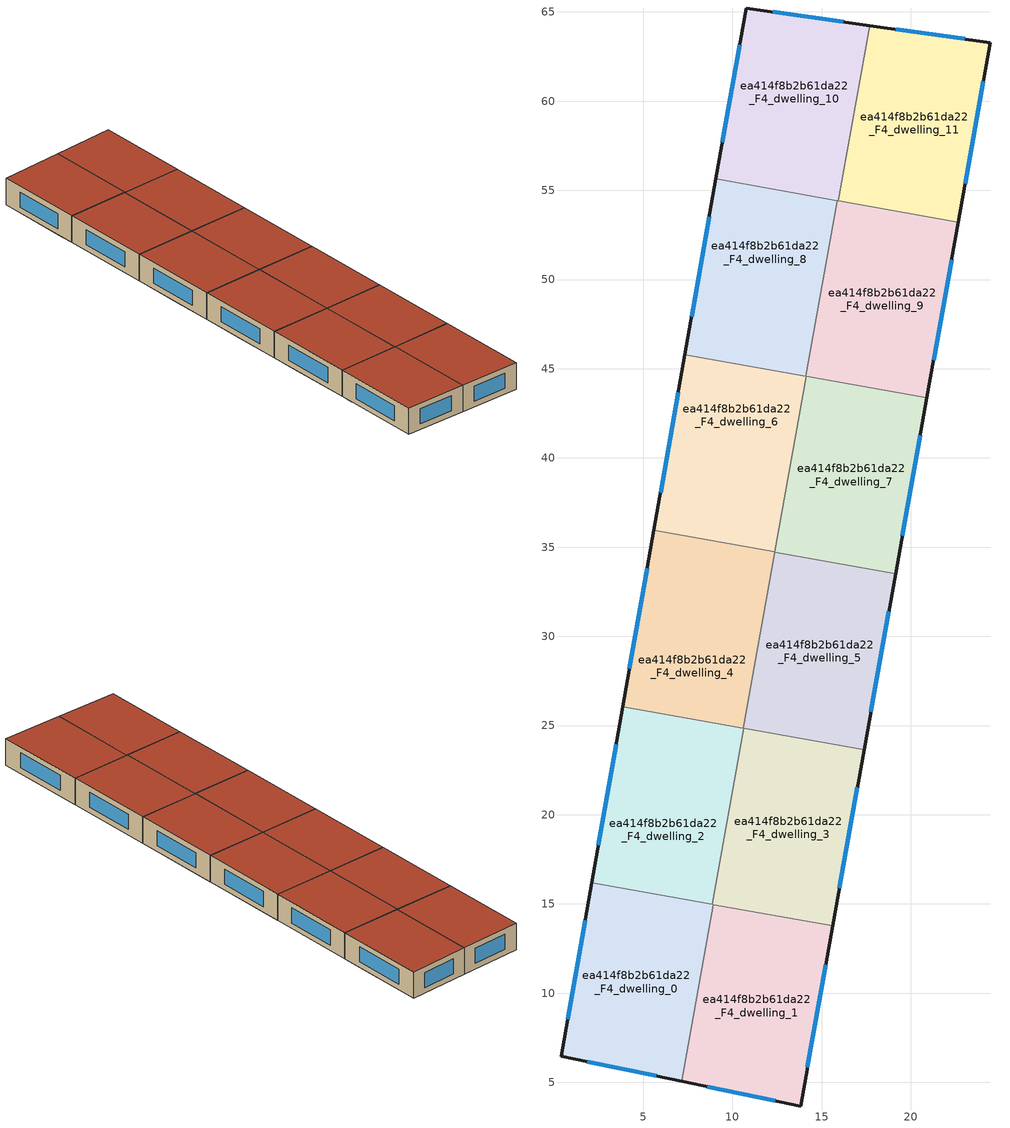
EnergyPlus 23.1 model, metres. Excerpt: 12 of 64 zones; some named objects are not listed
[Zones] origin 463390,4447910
ea414f8b2b61da22_F4_dwelling_0
 floor to ea414f8b2b61da22_F3_dwelling_12 (EU_floor_Construction): 8.92,14.86 7.17,5.06 7.1,5.07 8.85,14.87 z12
 floor to ea414f8b2b61da22_F3_dwelling_5 (EU_floor_Construction): 8.87,14.97 8.85,14.87 8.63,13.66 1.88,14.86 2.11,16.18 z12
 floor adiabatic (EU_floor_Construction): 8.63,13.66 7.1,5.07 7.17,5.06 0.39,6.47 2.11,16.18 1.88,14.86 z12
 wall outside (EU_wall_Construction): 2.11,16.18 0.39,6.47 7.17,5.06 z12:15
 wall to ea414f8b2b61da22_F4_dwelling_1 (EU_wall_Construction): 7.17,5.06 8.93,14.96 z12:15
 wall to ea414f8b2b61da22_F4_dwelling_2 (EU_wall_Construction): 8.86,14.97 2.11,16.18 z12:15
 wall to ea414f8b2b61da22_F4_dwelling_3 (EU_wall_Construction): 8.93,14.96 8.86,14.97 z12:15
 window (EU_Window_Construction): 1.84,6.17 5.72,5.36 / 1.74,14.1 0.76,8.55 z12.64:14.36
 roof outside (EU_roof_Construction): 7.17,5.06 8.93,14.96 2.11,16.18 0.39,6.47 z15
ea414f8b2b61da22_F4_dwelling_1
 floor to ea414f8b2b61da22_F3_dwelling_12 (EU_floor_Construction): 15.6,13.67 13.82,3.67 7.17,5.06 8.92,14.86 z12
 floor to ea414f8b2b61da22_F3_dwelling_11 (EU_floor_Construction): 15.62,13.77 15.6,13.67 8.92,14.86 8.93,14.96 z12
 wall outside (EU_wall_Construction): 7.17,5.06 13.82,3.67 15.62,13.76 z12:15
 wall to ea414f8b2b61da22_F4_dwelling_3 (EU_wall_Construction): 15.62,13.76 8.93,14.96 z12:15
 window (EU_Window_Construction): 14.2,5.83 15.23,11.6 / 8.59,4.76 12.39,3.97 z12.64:14.36
 roof outside (EU_roof_Construction): 13.82,3.67 15.62,13.76 8.93,14.96 7.17,5.06 z15
ea414f8b2b61da22_F4_dwelling_10
 floor to ea414f8b2b61da22_F3_dwelling_0 (EU_floor_Construction): 17.66,64.24 16.15,55.76 9.3,56.99 10.76,65.22 z12
 floor to ea414f8b2b61da22_F3_dwelling_1 (EU_floor_Construction): 16.15,55.76 15.91,54.42 9.07,55.64 9.3,56.99 z12
 floor to ea414f8b2b61da22_F3_dwelling_7 (EU_floor_Construction): 17.7,64.24 15.95,54.46 15.92,54.47 17.66,64.24 z12
 wall outside (EU_wall_Construction): 17.7,64.24 10.76,65.22 9.07,55.64 z12:15
 wall to ea414f8b2b61da22_F4_dwelling_11 (EU_wall_Construction): 15.94,54.41 17.7,64.24 z12:15
 wall to ea414f8b2b61da22_F4_dwelling_8 (EU_wall_Construction): 9.07,55.64 15.87,54.43 z12:15
 wall to ea414f8b2b61da22_F4_dwelling_9 (EU_wall_Construction): 15.87,54.43 15.94,54.41 z12:15
 window (EU_Window_Construction): 10.4,63.17 9.43,57.69 / 16.21,64.45 12.24,65.01 z12.64:14.36
 roof outside (EU_roof_Construction): 15.94,54.41 17.7,64.24 10.76,65.22 9.07,55.64 z15
ea414f8b2b61da22_F4_dwelling_11
 floor to ea414f8b2b61da22_F3_dwelling_7 (EU_floor_Construction): 24.46,63.28 22.67,53.26 15.95,54.46 17.7,64.24 z12
 floor to ea414f8b2b61da22_F3_dwelling_8 (EU_floor_Construction): 22.67,53.26 22.66,53.21 15.94,54.41 15.95,54.46 z12
 wall outside (EU_wall_Construction): 22.66,53.21 24.46,63.28 17.7,64.24 z12:15
 wall to ea414f8b2b61da22_F4_dwelling_9 (EU_wall_Construction): 15.94,54.41 22.66,53.21 z12:15
 window (EU_Window_Construction): 23.04,55.37 24.07,61.13 / 23.01,63.49 19.14,64.03 z12.64:14.36
 roof outside (EU_roof_Construction): 22.66,53.21 24.46,63.28 17.7,64.24 15.94,54.41 z15
ea414f8b2b61da22_F4_dwelling_2
 floor to ea414f8b2b61da22_F3_dwelling_5 (EU_floor_Construction): 10.13,22.12 8.86,14.97 2.11,16.18 3.37,23.33 z12
 floor to ea414f8b2b61da22_F3_dwelling_4 (EU_floor_Construction): 10.62,24.86 10.13,22.12 3.37,23.33 3.85,26.07 z12
 wall outside (EU_wall_Construction): 3.85,26.07 2.11,16.18 z12:15
 wall to ea414f8b2b61da22_F4_dwelling_3 (EU_wall_Construction): 8.86,14.97 10.62,24.86 z12:15
 wall to ea414f8b2b61da22_F4_dwelling_4 (EU_wall_Construction): 10.61,24.86 3.85,26.07 z12:15
 wall to ea414f8b2b61da22_F4_dwelling_5 (EU_wall_Construction): 10.62,24.86 10.61,24.86 z12:15
 window (EU_Window_Construction): 3.48,23.95 2.48,18.29 z12.64:14.36
 roof outside (EU_roof_Construction): 8.86,14.97 10.62,24.86 3.85,26.07 2.11,16.18 z15
ea414f8b2b61da22_F4_dwelling_3
 floor outside (EU_floor_Construction): 10.63,24.85 10.1,21.89 9.57,18.93 10.14,22.12 z12
 floor to ea414f8b2b61da22_F3_dwelling_11 (EU_floor_Construction): 17.37,23.57 15.62,13.77 8.87,14.97 10.62,24.77 z12
 floor to ea414f8b2b61da22_F3_dwelling_10 (EU_floor_Construction): 17.38,23.65 17.37,23.57 10.62,24.77 10.63,24.85 z12
 floor to ea414f8b2b61da22_F3_dwelling_5 (EU_floor_Construction): 10.1,21.89 8.87,14.97 9.57,18.93 z12; 10.1,21.89 8.87,14.97 9.57,18.93 z12; 10.1,21.89 8.87,14.97 9.57,18.93 z12
 floor to ea414f8b2b61da22_F3_dwelling_4 (EU_floor_Construction): 10.63,24.85 10.14,22.12 10.62,24.86 z12
 floor adiabatic (EU_floor_Construction): 10.1,21.89 8.87,14.97 9.57,18.93 z12
 wall outside (EU_wall_Construction): 15.62,13.76 17.38,23.65 z12:15
 wall to ea414f8b2b61da22_F4_dwelling_5 (EU_wall_Construction): 17.38,23.65 10.62,24.86 z12:15
 window (EU_Window_Construction): 15.99,15.88 17,21.53 z12.64:14.36
 roof outside (EU_roof_Construction): 15.62,13.76 17.38,23.65 10.62,24.86 8.86,14.97 z15
ea414f8b2b61da22_F4_dwelling_4
 floor to ea414f8b2b61da22_F3_dwelling_3 (EU_floor_Construction): 12.37,34.73 11.63,30.57 4.86,31.78 5.59,35.94 z12
 floor to ea414f8b2b61da22_F3_dwelling_4 (EU_floor_Construction): 11.63,30.57 10.61,24.86 3.85,26.07 4.86,31.78 z12
 wall outside (EU_wall_Construction): 5.59,35.94 3.85,26.07 z12:15
 wall to ea414f8b2b61da22_F4_dwelling_5 (EU_wall_Construction): 10.61,24.86 12.37,34.73 z12:15
 wall to ea414f8b2b61da22_F4_dwelling_6 (EU_wall_Construction): 12.36,34.73 5.59,35.94 z12:15
 wall to ea414f8b2b61da22_F4_dwelling_7 (EU_wall_Construction): 12.37,34.73 12.36,34.73 z12:15
 window (EU_Window_Construction): 5.22,33.82 4.22,28.18 z12.64:14.36
 roof outside (EU_roof_Construction): 10.61,24.86 12.37,34.73 5.59,35.94 3.85,26.07 z15
ea414f8b2b61da22_F4_dwelling_5
 floor to ea414f8b2b61da22_F3_dwelling_9 (EU_floor_Construction): 19.14,33.52 19.13,33.46 12.38,34.67 12.39,34.72 z12
 floor to ea414f8b2b61da22_F3_dwelling_4 (EU_floor_Construction): 11.65,30.56 10.63,24.85 10.61,24.86 11.63,30.57 z12
 floor to ea414f8b2b61da22_F3_dwelling_3 (EU_floor_Construction): 12.39,34.72 11.65,30.56 11.63,30.57 12.37,34.73 z12
 floor adiabatic (EU_floor_Construction): 19.13,33.46 17.38,23.65 10.63,24.85 12.38,34.67 z12
 wall outside (EU_wall_Construction): 17.38,23.65 19.14,33.52 z12:15
 wall to ea414f8b2b61da22_F4_dwelling_7 (EU_wall_Construction): 19.14,33.52 12.37,34.73 z12:15
 window (EU_Window_Construction): 17.76,25.76 18.77,31.4 z12.64:14.36
 roof outside (EU_roof_Construction): 17.38,23.65 19.14,33.52 12.37,34.73 10.61,24.86 z15
ea414f8b2b61da22_F4_dwelling_6
 floor to ea414f8b2b61da22_F3_dwelling_2 (EU_floor_Construction): 14.12,44.58 13.12,38.99 6.34,40.2 7.33,45.8 z12
 floor to ea414f8b2b61da22_F3_dwelling_3 (EU_floor_Construction): 13.12,38.99 12.36,34.73 5.59,35.94 6.34,40.2 z12
 wall outside (EU_wall_Construction): 7.33,45.8 5.59,35.94 z12:15
 wall to ea414f8b2b61da22_F4_dwelling_7 (EU_wall_Construction): 12.36,34.73 14.12,44.58 z12:15
 wall to ea414f8b2b61da22_F4_dwelling_8 (EU_wall_Construction): 14.11,44.58 7.33,45.8 z12:15
 wall to ea414f8b2b61da22_F4_dwelling_9 (EU_wall_Construction): 14.12,44.58 14.11,44.58 z12:15
 window (EU_Window_Construction): 6.96,43.68 5.96,38.05 z12.64:14.36
 roof outside (EU_roof_Construction): 12.36,34.73 14.12,44.58 7.33,45.8 5.59,35.94 z15
ea414f8b2b61da22_F4_dwelling_7
 floor to ea414f8b2b61da22_F3_dwelling_9 (EU_floor_Construction): 20.9,43.36 19.14,33.52 12.39,34.72 14.15,44.57 z12
 floor to ea414f8b2b61da22_F3_dwelling_3 (EU_floor_Construction): 13.15,38.99 12.39,34.72 12.36,34.73 13.12,38.99 z12
 floor to ea414f8b2b61da22_F3_dwelling_2 (EU_floor_Construction): 14.15,44.58 13.15,38.99 13.12,38.99 14.12,44.58 z12
 wall outside (EU_wall_Construction): 19.14,33.52 20.9,43.37 z12:15
 wall to ea414f8b2b61da22_F4_dwelling_9 (EU_wall_Construction): 20.9,43.37 14.12,44.58 z12:15
 window (EU_Window_Construction): 19.52,35.63 20.53,41.26 z12.64:14.36
 roof outside (EU_roof_Construction): 19.14,33.52 20.9,43.37 14.12,44.58 12.36,34.73 z15
ea414f8b2b61da22_F4_dwelling_8
 floor to ea414f8b2b61da22_F3_dwelling_1 (EU_floor_Construction): 15.87,54.42 14.61,47.39 7.83,48.6 9.07,55.64 z12
 floor adiabatic (EU_floor_Construction): 14.61,47.39 14.11,44.58 7.33,45.8 7.83,48.6 z12
 wall outside (EU_wall_Construction): 9.07,55.64 7.33,45.8 z12:15
 wall to ea414f8b2b61da22_F4_dwelling_9 (EU_wall_Construction): 14.11,44.58 15.87,54.42 z12:15
 window (EU_Window_Construction): 8.7,53.53 7.7,47.9 z12.64:14.36
 roof outside (EU_roof_Construction): 14.11,44.58 15.87,54.42 9.07,55.64 7.33,45.8 z15
ea414f8b2b61da22_F4_dwelling_9
 floor to ea414f8b2b61da22_F3_dwelling_1 (EU_floor_Construction): 15.91,54.42 14.65,47.38 14.61,47.39 15.87,54.42 z12
 floor adiabatic (EU_floor_Construction): 22.66,53.21 20.9,43.37 14.11,44.58 14.61,47.39 14.65,47.38 15.91,54.42 z12
 wall outside (EU_wall_Construction): 20.9,43.37 22.66,53.21 z12:15
 window (EU_Window_Construction): 21.28,45.48 22.28,51.11 z12.64:14.36
 roof outside (EU_roof_Construction): 20.9,43.37 22.66,53.21 15.87,54.42 14.11,44.58 z15
[Building]
EU S2 Campaign: North Axis=0; Terrain=City; Solar Distribution=FullExterior
[Site:Location]
Yerevan-Zvartnots.Intl.AP: Latitude=40.15; Longitude=44.383; Time Zone=4; Elevation=854
[SizingPeriod:WeatherFileDays]
AnnualSizingPeriod: Begin Month=1; Begin Day of Month=1; End Month=12; End Day of Month=31; Day of Week for Start Day=Monday; Use Weather File Daylight Saving Period=No; Use Weather File Rain and Snow Indicators=No
[MATERIAL]
EU_InternalMass_Material: Roughness=MediumRough; Thickness=0.1; Conductivity=1; Density=1800; Specific Heat=900; Thermal Absorptance=0.9; Solar Absorptance=0.7; Visible Absorptance=0.7
[MATERIAL:NOMASS] Roughness=MediumRough; Thermal Absorptance=0.9; Solar Absorptance=0.7; Visible Absorptance=0.7
Name | Thermal Resistance
EU_wall_NoMass | 1.05043
EU_roof_NoMass | 1.45357
EU_floor_NoMass | 0.478065
[WINDOWMATERIAL:SIMPLEGLAZINGSYSTEM]
EU_Window_SimpleGlazing: UFactor=2.5566; Solar Heat Gain Coefficient=0.75; Visible Transmittance=0.75
[CONSTRUCTION]
EU_wall_Construction: EU_wall_NoMass
EU_roof_Construction: EU_roof_NoMass
EU_floor_Construction: EU_floor_NoMass
EU_Window_Construction: EU_Window_SimpleGlazing
EU_InternalMass_Construction: EU_InternalMass_Material
[ZONE] Type=1; Multiplier=1; Ceiling Height=autocalculate; Floor Area=autocalculate; Part of Total Floor Area=Yes
Name | Volume
ea414f8b2b61da22_F4_dwelling_0 | 206.844
ea414f8b2b61da22_F4_dwelling_1 | 206.815
ea414f8b2b61da22_F4_dwelling_10 | 206.843
ea414f8b2b61da22_F4_dwelling_11 | 206.832
ea414f8b2b61da22_F4_dwelling_2 | 206.839
ea414f8b2b61da22_F4_dwelling_3 | 206.835
ea414f8b2b61da22_F4_dwelling_4 | 206.847
ea414f8b2b61da22_F4_dwelling_5 | 206.838
ea414f8b2b61da22_F4_dwelling_6 | 206.854
ea414f8b2b61da22_F4_dwelling_7 | 206.816
ea414f8b2b61da22_F4_dwelling_8 | 206.852
ea414f8b2b61da22_F4_dwelling_9 | 206.826
[INTERNALMASS] Construction=EU_InternalMass_Construction
Name | Zone or ZoneList | Surface Area
ea414f8b2b61da22_F4_dwelling_0_EU_InternalMass | ea414f8b2b61da22_F4_dwelling_0 | 68.948
ea414f8b2b61da22_F4_dwelling_1_EU_InternalMass | ea414f8b2b61da22_F4_dwelling_1 | 68.9386
ea414f8b2b61da22_F4_dwelling_2_EU_InternalMass | ea414f8b2b61da22_F4_dwelling_2 | 68.9464
ea414f8b2b61da22_F4_dwelling_3_EU_InternalMass | ea414f8b2b61da22_F4_dwelling_3 | 68.945
ea414f8b2b61da22_F4_dwelling_4_EU_InternalMass | ea414f8b2b61da22_F4_dwelling_4 | 68.9492
ea414f8b2b61da22_F4_dwelling_5_EU_InternalMass | ea414f8b2b61da22_F4_dwelling_5 | 68.9459
ea414f8b2b61da22_F4_dwelling_6_EU_InternalMass | ea414f8b2b61da22_F4_dwelling_6 | 68.9516
ea414f8b2b61da22_F4_dwelling_7_EU_InternalMass | ea414f8b2b61da22_F4_dwelling_7 | 68.9385
ea414f8b2b61da22_F4_dwelling_8_EU_InternalMass | ea414f8b2b61da22_F4_dwelling_8 | 68.9507
ea414f8b2b61da22_F4_dwelling_9_EU_InternalMass | ea414f8b2b61da22_F4_dwelling_9 | 68.9419
ea414f8b2b61da22_F4_dwelling_10_EU_InternalMass | ea414f8b2b61da22_F4_dwelling_10 | 68.9476
ea414f8b2b61da22_F4_dwelling_11_EU_InternalMass | ea414f8b2b61da22_F4_dwelling_11 | 68.944
[OTHEREQUIPMENT] Fuel Type=Electricity; Design Level Calculation Method=Watts/Area; Power per Zone Floor Area=1; Fraction Latent=0; Fraction Radiant=0; Fraction Lost=0; Carbon Dioxide Generation Rate=0; EndUse Subcategory=EU_Step8_InternalGains
Name | Zone or ZoneList or Space or SpaceList | Schedule
EU_Step8_InternalGain_ea414f8b2b61da22_F4_dwelling_0_f000 | ea414f8b2b61da22_F4_dwelling_0 | EU_Step8_GainSchedule_ea414f8b2b61da22_F4_dwelling_0_f000
EU_Step8_InternalGain_ea414f8b2b61da22_F4_dwelling_1_f000 | ea414f8b2b61da22_F4_dwelling_1 | EU_Step8_GainSchedule_ea414f8b2b61da22_F4_dwelling_1_f000
EU_Step8_InternalGain_ea414f8b2b61da22_F4_dwelling_2_f000 | ea414f8b2b61da22_F4_dwelling_2 | EU_Step8_GainSchedule_ea414f8b2b61da22_F4_dwelling_2_f000
EU_Step8_InternalGain_ea414f8b2b61da22_F4_dwelling_3_f000 | ea414f8b2b61da22_F4_dwelling_3 | EU_Step8_GainSchedule_ea414f8b2b61da22_F4_dwelling_3_f000
EU_Step8_InternalGain_ea414f8b2b61da22_F4_dwelling_4_f000 | ea414f8b2b61da22_F4_dwelling_4 | EU_Step8_GainSchedule_ea414f8b2b61da22_F4_dwelling_4_f000
EU_Step8_InternalGain_ea414f8b2b61da22_F4_dwelling_5_f000 | ea414f8b2b61da22_F4_dwelling_5 | EU_Step8_GainSchedule_ea414f8b2b61da22_F4_dwelling_5_f000
EU_Step8_InternalGain_ea414f8b2b61da22_F4_dwelling_6_f000 | ea414f8b2b61da22_F4_dwelling_6 | EU_Step8_GainSchedule_ea414f8b2b61da22_F4_dwelling_6_f000
EU_Step8_InternalGain_ea414f8b2b61da22_F4_dwelling_7_f000 | ea414f8b2b61da22_F4_dwelling_7 | EU_Step8_GainSchedule_ea414f8b2b61da22_F4_dwelling_7_f000
EU_Step8_InternalGain_ea414f8b2b61da22_F4_dwelling_8_f000 | ea414f8b2b61da22_F4_dwelling_8 | EU_Step8_GainSchedule_ea414f8b2b61da22_F4_dwelling_8_f000
EU_Step8_InternalGain_ea414f8b2b61da22_F4_dwelling_9_f000 | ea414f8b2b61da22_F4_dwelling_9 | EU_Step8_GainSchedule_ea414f8b2b61da22_F4_dwelling_9_f000
EU_Step8_InternalGain_ea414f8b2b61da22_F4_dwelling_10_f000 | ea414f8b2b61da22_F4_dwelling_10 | EU_Step8_GainSchedule_ea414f8b2b61da22_F4_dwelling_10_f000
EU_Step8_InternalGain_ea414f8b2b61da22_F4_dwelling_11_f000 | ea414f8b2b61da22_F4_dwelling_11 | EU_Step8_GainSchedule_ea414f8b2b61da22_F4_dwelling_11_f000
[ZONEVENTILATION:DESIGNFLOWRATE] Schedule=EU_AlwaysOn; Design Flow Rate Calculation Method=AirChanges/Hour; Air Changes per Hour=0.557805; Ventilation Type=Natural; Fan Pressure Rise=0; Fan Total Efficiency=1; Constant Term Coefficient=1; Temperature Term Coefficient=0; Velocity Term Coefficient=0; Velocity Squared Term Coefficient=0; Minimum Indoor Temperature=-100; Maximum Indoor Temperature=100; Delta Temperature=-100; Minimum Outdoor Temperature=-100; Maximum Outdoor Temperature=100; Maximum Wind Speed=40
Name | Zone or ZoneList or Space or SpaceList
EU_ConstantAir_ea414f8b2b61da22_F4_dwelling_0 | ea414f8b2b61da22_F4_dwelling_0
EU_ConstantAir_ea414f8b2b61da22_F4_dwelling_1 | ea414f8b2b61da22_F4_dwelling_1
EU_ConstantAir_ea414f8b2b61da22_F4_dwelling_2 | ea414f8b2b61da22_F4_dwelling_2
EU_ConstantAir_ea414f8b2b61da22_F4_dwelling_3 | ea414f8b2b61da22_F4_dwelling_3
EU_ConstantAir_ea414f8b2b61da22_F4_dwelling_4 | ea414f8b2b61da22_F4_dwelling_4
EU_ConstantAir_ea414f8b2b61da22_F4_dwelling_5 | ea414f8b2b61da22_F4_dwelling_5
EU_ConstantAir_ea414f8b2b61da22_F4_dwelling_6 | ea414f8b2b61da22_F4_dwelling_6
EU_ConstantAir_ea414f8b2b61da22_F4_dwelling_7 | ea414f8b2b61da22_F4_dwelling_7
EU_ConstantAir_ea414f8b2b61da22_F4_dwelling_8 | ea414f8b2b61da22_F4_dwelling_8
EU_ConstantAir_ea414f8b2b61da22_F4_dwelling_9 | ea414f8b2b61da22_F4_dwelling_9
EU_ConstantAir_ea414f8b2b61da22_F4_dwelling_10 | ea414f8b2b61da22_F4_dwelling_10
EU_ConstantAir_ea414f8b2b61da22_F4_dwelling_11 | ea414f8b2b61da22_F4_dwelling_11
[HVACTEMPLATE:ZONE:IDEALLOADSAIRSYSTEM] System Availability Schedule=EU_AlwaysOn; Maximum Heating Supply Air Temperature=50; Minimum Cooling Supply Air Temperature=13; Maximum Heating Supply Air Humidity Ratio=0.0156; Minimum Cooling Supply Air Humidity Ratio=0.0077; Heating Limit=NoLimit; Cooling Limit=NoLimit; Heating Availability Schedule=EU_AlwaysOn; Cooling Availability Schedule=EU_CoolingOff; Dehumidification Control Type=ConstantSensibleHeatRatio; Cooling Sensible Heat Ratio=0.7; Dehumidification Setpoint=60; Humidification Control Type=None; Humidification Setpoint=30; Outdoor Air Method=None; Outdoor Air Flow Rate per Person=0.00944; Outdoor Air Flow Rate per Zone Floor Area=0; Outdoor Air Flow Rate per Zone=0; Demand Controlled Ventilation Type=None; Outdoor Air Economizer Type=NoEconomizer; Heat Recovery Type=None; Sensible Heat Recovery Effectiveness=0.7; Latent Heat Recovery Effectiveness=0.65
Name | Template Thermostat
ea414f8b2b61da22_F4_dwelling_0 | EU_HeatOnly_ea414f8b2b61da22_F4_dwelling_0
ea414f8b2b61da22_F4_dwelling_1 | EU_HeatOnly_ea414f8b2b61da22_F4_dwelling_1
ea414f8b2b61da22_F4_dwelling_2 | EU_HeatOnly_ea414f8b2b61da22_F4_dwelling_2
ea414f8b2b61da22_F4_dwelling_3 | EU_HeatOnly_ea414f8b2b61da22_F4_dwelling_3
ea414f8b2b61da22_F4_dwelling_4 | EU_HeatOnly_ea414f8b2b61da22_F4_dwelling_4
ea414f8b2b61da22_F4_dwelling_5 | EU_HeatOnly_ea414f8b2b61da22_F4_dwelling_5
ea414f8b2b61da22_F4_dwelling_6 | EU_HeatOnly_ea414f8b2b61da22_F4_dwelling_6
ea414f8b2b61da22_F4_dwelling_7 | EU_HeatOnly_ea414f8b2b61da22_F4_dwelling_7
ea414f8b2b61da22_F4_dwelling_8 | EU_HeatOnly_ea414f8b2b61da22_F4_dwelling_8
ea414f8b2b61da22_F4_dwelling_9 | EU_HeatOnly_ea414f8b2b61da22_F4_dwelling_9
ea414f8b2b61da22_F4_dwelling_10 | EU_HeatOnly_ea414f8b2b61da22_F4_dwelling_10
ea414f8b2b61da22_F4_dwelling_11 | EU_HeatOnly_ea414f8b2b61da22_F4_dwelling_11
[SIZING:ZONE] Zone Cooling Design Supply Air Temperature Input Method=SupplyAirTemperature; Zone Cooling Design Supply Air Temperature=13; Zone Heating Design Supply Air Temperature Input Method=SupplyAirTemperature; Zone Heating Design Supply Air Temperature=50; Zone Cooling Design Supply Air Humidity Ratio=0.008; Zone Heating Design Supply Air Humidity Ratio=0.008; Cooling Design Air Flow Method=DesignDay; Cooling Design Air Flow Rate=0; Cooling Minimum Air Flow per Zone Floor Area=0.000762; Cooling Minimum Air Flow=0; Cooling Minimum Air Flow Fraction=0.2; Heating Design Air Flow Method=DesignDay; Heating Design Air Flow Rate=0; Heating Maximum Air Flow per Zone Floor Area=0.002032; Heating Maximum Air Flow=0.141576; Heating Maximum Air Flow Fraction=0.3; Account for Dedicated Outdoor Air System=No; Dedicated Outdoor Air System Control Strategy=NeutralSupplyAir; Dedicated Outdoor Air Low Setpoint Temperature for Design=autosize; Dedicated Outdoor Air High Setpoint Temperature for Design=autosize; Zone Load Sizing Method=Sensible Load Only No Latent Load; Zone Latent Cooling Design Supply Air Humidity Ratio Input Method=HumidityRatioDifference; Zone Cooling Design Supply Air Humidity Ratio Difference=0.005; Zone Latent Heating Design Supply Air Humidity Ratio Input Method=HumidityRatioDifference; Zone Humidification Design Supply Air Humidity Ratio Difference=0.005
ea414f8b2b61da22_F4_dwelling_0; ea414f8b2b61da22_F4_dwelling_1; ea414f8b2b61da22_F4_dwelling_2; ea414f8b2b61da22_F4_dwelling_3; ea414f8b2b61da22_F4_dwelling_4; ea414f8b2b61da22_F4_dwelling_5; ea414f8b2b61da22_F4_dwelling_6; ea414f8b2b61da22_F4_dwelling_7; ea414f8b2b61da22_F4_dwelling_8; ea414f8b2b61da22_F4_dwelling_9; ea414f8b2b61da22_F4_dwelling_10; ea414f8b2b61da22_F4_dwelling_11
[SCHEDULE:CONSTANT]
Name | Hourly Value
EU_AlwaysOn | 1
EU_CoolingOff | 0
[SCHEDULE:FILE] Column Number=1; Rows to Skip at Top=0; Number of Hours of Data=8760; Column Separator=Comma; Interpolate to Timestep=No; Minutes per Item=60; Adjust Schedule for Daylight Savings=Yes
Name | File
EU_Step8_GainSchedule_ea414f8b2b61da22_F4_dwelling_0_f000 | ../../schedules/ea414f8b2b61da22/ea414f8b2b61da22_F4_dwelling_0_f000_gain.csv
EU_Step8_GainSchedule_ea414f8b2b61da22_F4_dwelling_1_f000 | ../../schedules/ea414f8b2b61da22/ea414f8b2b61da22_F4_dwelling_1_f000_gain.csv
EU_Step8_GainSchedule_ea414f8b2b61da22_F4_dwelling_2_f000 | ../../schedules/ea414f8b2b61da22/ea414f8b2b61da22_F4_dwelling_2_f000_gain.csv
EU_Step8_GainSchedule_ea414f8b2b61da22_F4_dwelling_3_f000 | ../../schedules/ea414f8b2b61da22/ea414f8b2b61da22_F4_dwelling_3_f000_gain.csv
EU_Step8_GainSchedule_ea414f8b2b61da22_F4_dwelling_4_f000 | ../../schedules/ea414f8b2b61da22/ea414f8b2b61da22_F4_dwelling_4_f000_gain.csv
EU_Step8_GainSchedule_ea414f8b2b61da22_F4_dwelling_5_f000 | ../../schedules/ea414f8b2b61da22/ea414f8b2b61da22_F4_dwelling_5_f000_gain.csv
EU_Step8_GainSchedule_ea414f8b2b61da22_F4_dwelling_6_f000 | ../../schedules/ea414f8b2b61da22/ea414f8b2b61da22_F4_dwelling_6_f000_gain.csv
EU_Step8_GainSchedule_ea414f8b2b61da22_F4_dwelling_7_f000 | ../../schedules/ea414f8b2b61da22/ea414f8b2b61da22_F4_dwelling_7_f000_gain.csv
EU_Step8_GainSchedule_ea414f8b2b61da22_F4_dwelling_8_f000 | ../../schedules/ea414f8b2b61da22/ea414f8b2b61da22_F4_dwelling_8_f000_gain.csv
EU_Step8_GainSchedule_ea414f8b2b61da22_F4_dwelling_9_f000 | ../../schedules/ea414f8b2b61da22/ea414f8b2b61da22_F4_dwelling_9_f000_gain.csv
EU_Step8_GainSchedule_ea414f8b2b61da22_F4_dwelling_10_f000 | ../../schedules/ea414f8b2b61da22/ea414f8b2b61da22_F4_dwelling_10_f000_gain.csv
EU_Step8_GainSchedule_ea414f8b2b61da22_F4_dwelling_11_f000 | ../../schedules/ea414f8b2b61da22/ea414f8b2b61da22_F4_dwelling_11_f000_gain.csv
